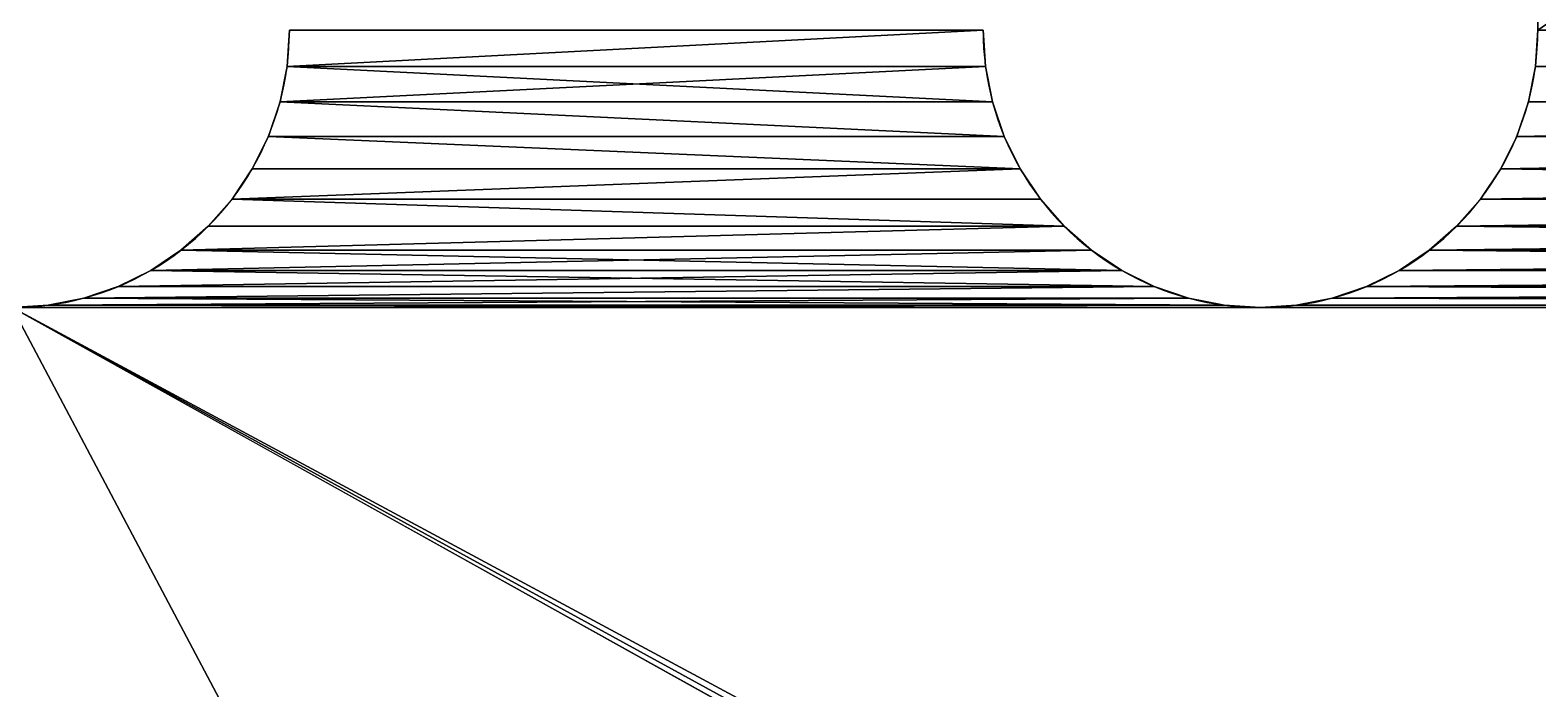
# Model space of a CAD drawing. Header units: millimetres. Extents: x 0 to 500, y 0 to 500.
# Drawn here: x 394.26 to 416, y 472.5 to 482 of the extents above; entities that cross this region are included whole.
import ezdxf

# ---------------------------------------------------------------- set-up
doc = ezdxf.new("R2010")
doc.units = ezdxf.units.MM
doc.layers.get('0').update_dxf_attribs({"true_color": 0xffffff})
doc.layers.add('Layer 0', color=7, linetype='Continuous', true_color=0xffffff)

# ---------------------------------------------------------------- blocks, each defined once
blk = doc.blocks.new('Piece_C.dxf')
for p, q in [((18.522, 103.966), (18.522, 103.966, 18)), ((19.035, 103.864), (19.035, 103.864, 18)), ((19.531, 103.696), (19.531, 103.696, 18)), ((20, 103.464), (20, 103.464, 18)), ((20.435, 103.173), (20.435, 103.173, 18)), ((20.828, 102.828), (20.828, 102.828, 18)), ((21.173, 102.435), (21.173, 102.435, 18)), ((21.464, 102), (21.464, 102, 18)), ((21.696, 101.531), (21.696, 101.531, 18)), ((21.864, 101.035), (21.864, 101.035, 18)), ((21.966, 100.522), (21.966, 100.522, 18)), ((22, 100), (22, 100, 18)), ((21.966, 99.478), (21.966, 99.478, 18)), ((21.864, 98.965), (21.864, 98.965, 18)), ((21.696, 98.469), (21.696, 98.469, 18)), ((21.464, 98), (21.464, 98, 18)), ((21.173, 97.565), (21.173, 97.565, 18)), ((20.828, 97.172), (20.828, 97.172, 18)), ((20.435, 96.827), (20.435, 96.827, 18)), ((20, 96.536), (20, 96.536, 18)), ((19.531, 96.304), (19.531, 96.304, 18)), ((19.035, 96.136), (19.035, 96.136, 18)), ((18.522, 96.034), (18.522, 96.034, 18)), ((18, 86), (18, 86, 18)), ((18.522, 85.966), (18.522, 85.966, 18)), ((19.035, 85.864), (19.035, 85.864, 18)), ((19.531, 85.696), (19.531, 85.696, 18)), ((20, 85.464), (20, 85.464, 18)), ((20.435, 85.173), (20.435, 85.173, 18)), ((20.828, 84.828), (20.828, 84.828, 18)), ((21.173, 84.435), (21.173, 84.435, 18)), ((21.464, 84), (21.464, 84, 18)), ((21.696, 83.531), (21.696, 83.531, 18)), ((21.864, 83.035), (21.864, 83.035, 18)), ((21.966, 82.522), (21.966, 82.522, 18))]:
    blk.add_line(p, q)
for centre in [(18, 100), (18, 100, 18), (18, 82), (18, 82, 18)]:
    blk.add_arc(centre, 4, 270, 90)
at = {"layer": 'Layer 0'}
for p, q in [((18, 86), (18, 96)), ((18, 86, 18), (18, 96, 18)), ((18, 96), (18, 96, 18))]:
    blk.add_line(p, q, dxfattribs=at)
mesh = blk.add_polyface()
corners = [(50.533, 141.964), (50.536, 168), (51.046, 141.861), (50.827, 167.565), (51.172, 167.172), (51.541, 141.691), (51.565, 166.827), (52.009, 141.459), (52, 166.536), (52.469, 166.304), (52.444, 141.167), (52.836, 140.821), (52.965, 166.136), (53.18, 140.426), (53.478, 166.034), (53.469, 139.991), (53.7, 139.521), (54, 166), (53.866, 139.025), (53.967, 138.511), (54, 137.989), (18, 0), (20.435, 26.827), (188, 170), (20.828, 27.172), (21.173, 27.565), (21.464, 28), (21.696, 28.469), (21.864, 28.965), (21.966, 29.478), (22, 30), (51.025, 134.134), (51.521, 134.3), (51.991, 134.531), (52.426, 134.82), (52.821, 135.164), (53.167, 135.556), (53.459, 135.991), (53.691, 136.459), (53.861, 136.954), (53.964, 137.467), (158, 166)]
mesh.append_faces([[corners[k] for k in face] for face in [(0, 1, 2), (2, 4, 5), (5, 6, 7), (7, 9, 10), (10, 9, 11), (11, 12, 13), (13, 14, 15), (15, 14, 16), (16, 17, 18), (18, 17, 19), (19, 17, 20), (21, 22, 23)]], dxfattribs={"vtx0": -1, "vtx1": -1})
mesh.append_faces([[corners[k] for k in face] for face in [(23, 30, 31), (41, 20, 17)]], dxfattribs={"vtx0": -1, "vtx1": -1, "vtx2": -1})
mesh.append_faces([[corners[k] for k in face] for face in [(2, 1, 3), (2, 3, 4), (5, 4, 6), (7, 6, 8), (7, 8, 9), (11, 9, 12), (13, 12, 14), (16, 14, 17), (23, 22, 24), (23, 24, 25), (23, 25, 26), (23, 26, 27), (23, 27, 28), (23, 28, 29), (23, 29, 30), (23, 31, 32), (23, 32, 33), (23, 33, 34), (23, 34, 35), (23, 35, 36), (23, 36, 37), (23, 37, 38), (23, 38, 39), (23, 39, 40), (23, 40, 20)]], dxfattribs={"vtx0": -1, "vtx2": -1})
mesh = blk.add_polyface()
corners = [(50.536, 168, 18), (51.046, 141.861, 18), (50.827, 167.565, 18), (51.172, 167.172, 18), (51.541, 141.691, 18), (51.565, 166.827, 18), (52.009, 141.459, 18), (52, 166.536, 18), (52.469, 166.304, 18), (52.444, 141.167, 18), (52.836, 140.821, 18), (52.965, 166.136, 18), (53.18, 140.426, 18), (53.478, 166.034, 18), (53.469, 139.991, 18), (53.7, 139.521, 18), (54, 166, 18), (53.866, 139.025, 18), (53.967, 138.511, 18), (54, 137.989, 18), (20.435, 26.827, 18), (18, 0, 18), (188, 170, 18), (20.828, 27.172, 18), (21.173, 27.565, 18), (21.464, 28, 18), (21.696, 28.469, 18), (21.864, 28.965, 18), (21.966, 29.478, 18), (22, 30, 18), (22, 82, 18), (51.025, 134.134, 18), (51.521, 134.3, 18), (51.991, 134.531, 18), (52.426, 134.82, 18), (52.821, 135.164, 18), (53.167, 135.556, 18), (53.459, 135.991, 18), (53.691, 136.459, 18), (53.861, 136.954, 18), (53.964, 137.467, 18), (158, 166, 18)]
mesh.append_faces([[corners[k] for k in face] for face in [(0, 1, 2), (2, 1, 3), (3, 4, 5), (5, 6, 7), (7, 6, 8), (8, 10, 11), (11, 12, 13), (13, 15, 16), (20, 22, 23), (23, 22, 24), (24, 22, 25), (25, 22, 26), (26, 22, 27), (27, 22, 28), (28, 22, 29), (31, 22, 32), (32, 22, 33), (33, 22, 34), (34, 22, 35), (35, 22, 36), (36, 22, 37), (37, 22, 38), (38, 22, 39), (39, 22, 40), (40, 22, 19)]], dxfattribs={"vtx0": -1, "vtx1": -1})
mesh.append_faces([[corners[k] for k in face] for face in [(29, 22, 30), (30, 22, 31), (19, 41, 16)]], dxfattribs={"vtx0": -1, "vtx1": -1, "vtx2": -1})
mesh.append_faces([[corners[k] for k in face] for face in [(3, 1, 4), (5, 4, 6), (8, 6, 9), (8, 9, 10), (11, 10, 12), (13, 12, 14), (13, 14, 15), (16, 15, 17), (16, 17, 18), (16, 18, 19), (20, 21, 22)]], dxfattribs={"vtx0": -1, "vtx2": -1})
mesh = blk.add_polyface()
corners = [(188, 170), (18, 0, 18), (18, 0), (188, 170, 18)]
mesh.append_faces([[corners[k] for k in face] for face in [(0, 1, 2), (1, 0, 3)]], dxfattribs={"vtx0": -1})
mesh = blk.add_polyface()
corners = [(21.464, 98, 18), (21.696, 83.531, 18), (21.696, 98.469, 18), (21.864, 83.035, 18), (21.864, 98.965, 18), (21.966, 82.522, 18), (21.966, 99.478, 18), (22, 100, 18), (18, 104, 18), (0, 130, 18), (0, 104, 18), (18, 130, 18), (18.522, 103.966, 18), (18.522, 130.034, 18), (19.035, 130.136, 18), (19.035, 103.864, 18), (19.531, 103.696, 18), (19.531, 130.304, 18), (20, 103.464, 18), (20, 130.536, 18), (20.435, 103.173, 18), (20.435, 130.827, 18), (20.828, 102.828, 18), (20.828, 131.172, 18), (21.173, 102.435, 18), (21.173, 131.565, 18), (21.464, 102, 18), (21.464, 132, 18), (21.696, 101.531, 18), (21.696, 132.469, 18), (21.864, 101.035, 18), (21.864, 132.965, 18), (21.966, 133.478, 18), (21.966, 100.522, 18), (22, 134, 18), (22, 82, 18), (51.025, 134.134, 18), (50.511, 134.033, 18), (49.989, 134, 18), (49.467, 134.036, 18), (48.954, 134.139, 18), (48.459, 134.309, 18), (47.991, 134.541, 18), (47.556, 134.833, 18)]
mesh.append_faces([[corners[k] for k in face] for face in [(8, 9, 10)]], dxfattribs={"vtx0": -1})
mesh.append_faces([[corners[k] for k in face] for face in [(0, 1, 2), (2, 3, 4), (4, 5, 6), (6, 5, 7), (9, 8, 11), (11, 12, 13), (13, 12, 14), (14, 16, 17), (17, 18, 19), (19, 20, 21), (21, 22, 23), (23, 24, 25), (25, 26, 27), (27, 28, 29), (29, 30, 31), (31, 30, 32), (32, 7, 34)]], dxfattribs={"vtx0": -1, "vtx1": -1})
mesh.append_faces([[corners[k] for k in face] for face in [(34, 7, 35), (35, 38, 34)]], dxfattribs={"vtx0": -1, "vtx1": -1, "vtx2": -1})
mesh.append_faces([[corners[k] for k in face] for face in [(11, 8, 12), (14, 12, 15), (14, 15, 16), (17, 16, 18), (19, 18, 20), (21, 20, 22), (23, 22, 24), (25, 24, 26), (27, 26, 28), (29, 28, 30), (32, 30, 33), (32, 33, 7), (35, 36, 37), (35, 37, 38), (34, 38, 39), (34, 39, 40), (34, 40, 41), (34, 41, 42), (34, 42, 43)]], dxfattribs={"vtx0": -1, "vtx2": -1})
mesh = blk.add_polyface()
corners = [(18, 130), (0, 104), (0, 130), (18, 104), (18.522, 130.034), (18.522, 103.966), (19.035, 130.136), (19.035, 103.864), (19.531, 103.696), (19.531, 130.304), (20, 103.464), (20, 130.536), (20.435, 130.827), (20.435, 103.173), (20.828, 102.828), (20.828, 131.172), (21.173, 131.565), (21.173, 102.435), (21.464, 132), (21.464, 102), (21.696, 101.531), (21.696, 132.469), (21.864, 132.965), (21.864, 101.035), (21.966, 133.478), (21.966, 100.522), (22, 100), (22, 134), (22, 82), (51.025, 134.134), (22, 30), (50.511, 134.033), (49.989, 134), (49.467, 134.036), (48.954, 134.139), (48.459, 134.309), (47.991, 134.541), (21.173, 84.435), (21.173, 97.565), (21.464, 98), (21.464, 84), (21.696, 98.469), (21.864, 83.035), (21.864, 98.965), (21.966, 99.478), (21.966, 82.522)]
mesh.append_faces([[corners[k] for k in face] for face in [(0, 1, 2)]], dxfattribs={"vtx0": -1})
mesh.append_faces([[corners[k] for k in face] for face in [(1, 0, 3), (3, 4, 5), (5, 6, 7), (7, 6, 8), (8, 9, 10), (10, 12, 13), (13, 12, 14), (14, 16, 17), (17, 18, 19), (19, 18, 20), (20, 22, 23), (23, 24, 25), (25, 24, 26), (29, 30, 31), (31, 30, 32), (32, 27, 33), (33, 27, 34), (34, 27, 35), (35, 27, 36)]], dxfattribs={"vtx0": -1, "vtx1": -1})
mesh.append_faces([[corners[k] for k in face] for face in [(26, 27, 28), (32, 30, 27)]], dxfattribs={"vtx0": -1, "vtx1": -1, "vtx2": -1})
mesh.append_faces([[corners[k] for k in face] for face in [(3, 0, 4), (5, 4, 6), (8, 6, 9), (10, 9, 11), (10, 11, 12), (14, 12, 15), (14, 15, 16), (17, 16, 18), (20, 18, 21), (20, 21, 22), (23, 22, 24), (26, 24, 27), (37, 38, 39), (40, 39, 41), (42, 41, 43), (42, 43, 44), (45, 44, 26)]], dxfattribs={"vtx0": -1, "vtx2": -1})
mesh = blk.add_polyface()
corners = [(18, 78), (0, 52), (0, 78), (18, 52), (18.522, 78.034), (18.522, 51.966), (19.035, 78.136), (19.035, 51.864), (19.531, 78.304), (19.531, 51.696), (20, 78.536), (20, 51.464), (20.435, 78.827), (20.435, 51.173), (20.828, 79.172), (20.828, 50.828), (21.173, 79.565), (21.173, 50.435), (21.464, 80), (21.696, 49.531), (21.696, 80.469), (21.864, 80.965), (21.864, 49.035), (21.966, 81.478), (21.966, 48.522), (22, 82), (22, 134), (22, 30), (18, 96), (18.522, 85.966), (18, 86), (18.522, 96.034), (19.035, 96.136), (19.035, 85.864), (19.531, 96.304), (19.531, 85.696), (20, 96.536), (20, 85.464), (20.435, 85.173), (20.435, 96.827), (20.828, 97.172), (20.828, 84.828), (21.173, 84.435), (21.173, 97.565), (21.464, 98), (21.464, 84), (21.696, 98.469), (21.696, 83.531), (21.864, 83.035), (21.966, 99.478), (21.966, 82.522), (22, 100)]
mesh.append_faces([[corners[k] for k in face] for face in [(0, 1, 2), (28, 29, 30)]], dxfattribs={"vtx0": -1})
mesh.append_faces([[corners[k] for k in face] for face in [(1, 0, 3), (3, 4, 5), (5, 6, 7), (7, 8, 9), (9, 10, 11), (11, 12, 13), (29, 32, 33), (33, 34, 35), (35, 36, 37), (37, 36, 38), (38, 40, 41), (41, 40, 42), (42, 44, 45), (45, 46, 47), (47, 46, 48), (48, 49, 50), (50, 51, 25)]], dxfattribs={"vtx0": -1, "vtx1": -1})
mesh.append_faces([[corners[k] for k in face] for face in [(25, 26, 27)]], dxfattribs={"vtx0": -1, "vtx1": -1, "vtx2": -1})
mesh.append_faces([[corners[k] for k in face] for face in [(3, 0, 4), (5, 4, 6), (7, 6, 8), (9, 8, 10), (11, 10, 12), (13, 12, 14), (15, 14, 16), (17, 16, 18), (19, 18, 20), (19, 20, 21), (22, 21, 23), (24, 23, 25), (29, 28, 31), (29, 31, 32), (33, 32, 34), (35, 34, 36), (38, 36, 39), (38, 39, 40), (42, 40, 43)]], dxfattribs={"vtx0": -1, "vtx2": -1})
mesh = blk.add_polyface()
corners = [(18.522, 103.966, 18), (18, 104), (18.522, 103.966), (18, 104, 18)]
mesh.append_faces([[corners[k] for k in face] for face in [(0, 1, 2), (1, 0, 3)]], dxfattribs={"vtx0": -1})
mesh = blk.add_polyface()
corners = [(19.035, 103.864, 18), (18.522, 103.966), (19.035, 103.864), (18.522, 103.966, 18)]
mesh.append_faces([[corners[k] for k in face] for face in [(0, 1, 2), (1, 0, 3)]], dxfattribs={"vtx0": -1})
mesh = blk.add_polyface()
corners = [(19.531, 103.696, 18), (19.035, 103.864), (19.531, 103.696), (19.035, 103.864, 18)]
mesh.append_faces([[corners[k] for k in face] for face in [(0, 1, 2), (1, 0, 3)]], dxfattribs={"vtx0": -1})
mesh = blk.add_polyface()
corners = [(20, 103.464, 18), (19.531, 103.696), (20, 103.464), (19.531, 103.696, 18)]
mesh.append_faces([[corners[k] for k in face] for face in [(0, 1, 2), (1, 0, 3)]], dxfattribs={"vtx0": -1})
mesh = blk.add_polyface()
corners = [(20.435, 103.173, 18), (20, 103.464), (20.435, 103.173), (20, 103.464, 18)]
mesh.append_faces([[corners[k] for k in face] for face in [(0, 1, 2), (1, 0, 3)]], dxfattribs={"vtx0": -1})
mesh = blk.add_polyface()
corners = [(20.828, 102.828, 18), (20.435, 103.173), (20.828, 102.828), (20.435, 103.173, 18)]
mesh.append_faces([[corners[k] for k in face] for face in [(0, 1, 2), (1, 0, 3)]], dxfattribs={"vtx0": -1})
mesh = blk.add_polyface()
corners = [(20.828, 102.828, 18), (21.173, 102.435), (21.173, 102.435, 18), (20.828, 102.828)]
mesh.append_faces([[corners[k] for k in face] for face in [(0, 1, 2), (1, 0, 3)]], dxfattribs={"vtx0": -1})
mesh = blk.add_polyface()
corners = [(21.173, 102.435, 18), (21.464, 102), (21.464, 102, 18), (21.173, 102.435)]
mesh.append_faces([[corners[k] for k in face] for face in [(0, 1, 2), (1, 0, 3)]], dxfattribs={"vtx0": -1})
mesh = blk.add_polyface()
corners = [(21.464, 102, 18), (21.696, 101.531), (21.696, 101.531, 18), (21.464, 102)]
mesh.append_faces([[corners[k] for k in face] for face in [(0, 1, 2), (1, 0, 3)]], dxfattribs={"vtx0": -1})
mesh = blk.add_polyface()
corners = [(21.696, 101.531, 18), (21.864, 101.035), (21.864, 101.035, 18), (21.696, 101.531)]
mesh.append_faces([[corners[k] for k in face] for face in [(0, 1, 2), (1, 0, 3)]], dxfattribs={"vtx0": -1})
mesh = blk.add_polyface()
corners = [(21.864, 101.035, 18), (21.966, 100.522), (21.966, 100.522, 18), (21.864, 101.035)]
mesh.append_faces([[corners[k] for k in face] for face in [(0, 1, 2), (1, 0, 3)]], dxfattribs={"vtx0": -1})
mesh = blk.add_polyface()
corners = [(21.966, 100.522, 18), (22, 100), (22, 100, 18), (21.966, 100.522)]
mesh.append_faces([[corners[k] for k in face] for face in [(0, 1, 2), (1, 0, 3)]], dxfattribs={"vtx0": -1})
mesh = blk.add_polyface()
corners = [(18.522, 85.966, 18), (18, 96, 18), (18, 86, 18), (18.522, 96.034, 18), (19.035, 85.864, 18), (19.035, 96.136, 18), (19.531, 96.304, 18), (19.531, 85.696, 18), (20, 96.536, 18), (20, 85.464, 18), (20.435, 85.173, 18), (20.435, 96.827, 18), (20.828, 97.172, 18), (20.828, 84.828, 18), (21.173, 84.435, 18), (21.173, 97.565, 18), (21.464, 84, 18), (21.464, 98, 18), (21.696, 83.531, 18), (21.696, 98.469, 18), (21.864, 83.035, 18), (21.864, 98.965, 18), (21.966, 82.522, 18), (22, 100, 18), (22, 82, 18), (18, 52, 18), (0, 78, 18), (0, 52, 18), (18, 78, 18), (18.522, 51.966, 18), (18.522, 78.034, 18), (19.035, 51.864, 18), (19.035, 78.136, 18), (19.531, 78.304, 18), (19.531, 51.696, 18), (20, 51.464, 18), (20, 78.536, 18), (20.435, 51.173, 18), (20.435, 78.827, 18), (20.828, 79.172, 18), (21.173, 50.435, 18), (21.173, 79.565, 18), (21.464, 50, 18), (21.464, 80, 18), (21.696, 49.531, 18), (21.696, 80.469, 18), (21.864, 80.965, 18), (21.864, 49.035, 18), (21.966, 81.478, 18), (21.966, 48.522, 18)]
mesh.append_faces([[corners[k] for k in face] for face in [(0, 1, 2), (25, 26, 27)]], dxfattribs={"vtx0": -1})
mesh.append_faces([[corners[k] for k in face] for face in [(1, 0, 3), (3, 4, 5), (5, 4, 6), (6, 7, 8), (8, 10, 11), (11, 10, 12), (12, 14, 15), (15, 16, 17), (26, 25, 28), (28, 29, 30), (30, 31, 32), (32, 31, 33), (33, 35, 36), (36, 37, 38), (38, 37, 39), (39, 40, 41), (41, 42, 43), (43, 44, 45), (45, 44, 46), (46, 47, 48), (48, 49, 24)]], dxfattribs={"vtx0": -1, "vtx1": -1})
mesh.append_faces([[corners[k] for k in face] for face in [(3, 0, 4), (6, 4, 7), (8, 7, 9), (8, 9, 10), (12, 10, 13), (12, 13, 14), (15, 14, 16), (17, 16, 18), (19, 18, 20), (21, 20, 22), (23, 22, 24), (28, 25, 29), (30, 29, 31), (33, 31, 34), (33, 34, 35), (36, 35, 37)]], dxfattribs={"vtx0": -1, "vtx2": -1})
mesh = blk.add_polyface()
corners = [(22, 100, 18), (21.966, 99.478), (21.966, 99.478, 18), (22, 100)]
mesh.append_faces([[corners[k] for k in face] for face in [(0, 1, 2), (1, 0, 3)]], dxfattribs={"vtx0": -1})
mesh = blk.add_polyface()
corners = [(21.966, 99.478, 18), (21.864, 98.965), (21.864, 98.965, 18), (21.966, 99.478)]
mesh.append_faces([[corners[k] for k in face] for face in [(0, 1, 2), (1, 0, 3)]], dxfattribs={"vtx0": -1})
mesh = blk.add_polyface()
corners = [(21.864, 98.965, 18), (21.696, 98.469), (21.696, 98.469, 18), (21.864, 98.965)]
mesh.append_faces([[corners[k] for k in face] for face in [(0, 1, 2), (1, 0, 3)]], dxfattribs={"vtx0": -1})
mesh = blk.add_polyface()
corners = [(21.696, 98.469, 18), (21.464, 98), (21.464, 98, 18), (21.696, 98.469)]
mesh.append_faces([[corners[k] for k in face] for face in [(0, 1, 2), (1, 0, 3)]], dxfattribs={"vtx0": -1})
mesh = blk.add_polyface()
corners = [(21.464, 98, 18), (21.173, 97.565), (21.173, 97.565, 18), (21.464, 98)]
mesh.append_faces([[corners[k] for k in face] for face in [(0, 1, 2), (1, 0, 3)]], dxfattribs={"vtx0": -1})
mesh = blk.add_polyface()
corners = [(21.173, 97.565, 18), (20.828, 97.172), (20.828, 97.172, 18), (21.173, 97.565)]
mesh.append_faces([[corners[k] for k in face] for face in [(0, 1, 2), (1, 0, 3)]], dxfattribs={"vtx0": -1})
mesh = blk.add_polyface()
corners = [(20.435, 96.827, 18), (20.828, 97.172), (20.435, 96.827), (20.828, 97.172, 18)]
mesh.append_faces([[corners[k] for k in face] for face in [(0, 1, 2), (1, 0, 3)]], dxfattribs={"vtx0": -1})
mesh = blk.add_polyface()
corners = [(20, 96.536, 18), (20.435, 96.827), (20, 96.536), (20.435, 96.827, 18)]
mesh.append_faces([[corners[k] for k in face] for face in [(0, 1, 2), (1, 0, 3)]], dxfattribs={"vtx0": -1})
mesh = blk.add_polyface()
corners = [(19.531, 96.304, 18), (20, 96.536), (19.531, 96.304), (20, 96.536, 18)]
mesh.append_faces([[corners[k] for k in face] for face in [(0, 1, 2), (1, 0, 3)]], dxfattribs={"vtx0": -1})
mesh = blk.add_polyface()
corners = [(19.035, 96.136, 18), (19.531, 96.304), (19.035, 96.136), (19.531, 96.304, 18)]
mesh.append_faces([[corners[k] for k in face] for face in [(0, 1, 2), (1, 0, 3)]], dxfattribs={"vtx0": -1})
mesh = blk.add_polyface()
corners = [(18.522, 96.034, 18), (19.035, 96.136), (18.522, 96.034), (19.035, 96.136, 18)]
mesh.append_faces([[corners[k] for k in face] for face in [(0, 1, 2), (1, 0, 3)]], dxfattribs={"vtx0": -1})
mesh = blk.add_polyface()
corners = [(18, 96, 18), (18.522, 96.034), (18, 96), (18.522, 96.034, 18)]
mesh.append_faces([[corners[k] for k in face] for face in [(0, 1, 2), (1, 0, 3)]], dxfattribs={"vtx0": -1})
mesh = blk.add_polyface()
corners = [(18, 96, 18), (18, 86), (18, 86, 18), (18, 96)]
mesh.append_faces([[corners[k] for k in face] for face in [(0, 1, 2), (1, 0, 3)]], dxfattribs={"vtx0": -1})
mesh = blk.add_polyface()
corners = [(18.522, 85.966, 18), (18, 86), (18.522, 85.966), (18, 86, 18)]
mesh.append_faces([[corners[k] for k in face] for face in [(0, 1, 2), (1, 0, 3)]], dxfattribs={"vtx0": -1})
mesh = blk.add_polyface()
corners = [(19.035, 85.864, 18), (18.522, 85.966), (19.035, 85.864), (18.522, 85.966, 18)]
mesh.append_faces([[corners[k] for k in face] for face in [(0, 1, 2), (1, 0, 3)]], dxfattribs={"vtx0": -1})
mesh = blk.add_polyface()
corners = [(19.531, 85.696, 18), (19.035, 85.864), (19.531, 85.696), (19.035, 85.864, 18)]
mesh.append_faces([[corners[k] for k in face] for face in [(0, 1, 2), (1, 0, 3)]], dxfattribs={"vtx0": -1})
mesh = blk.add_polyface()
corners = [(20, 85.464, 18), (19.531, 85.696), (20, 85.464), (19.531, 85.696, 18)]
mesh.append_faces([[corners[k] for k in face] for face in [(0, 1, 2), (1, 0, 3)]], dxfattribs={"vtx0": -1})
mesh = blk.add_polyface()
corners = [(20.435, 85.173, 18), (20, 85.464), (20.435, 85.173), (20, 85.464, 18)]
mesh.append_faces([[corners[k] for k in face] for face in [(0, 1, 2), (1, 0, 3)]], dxfattribs={"vtx0": -1})
mesh = blk.add_polyface()
corners = [(20.828, 84.828, 18), (20.435, 85.173), (20.828, 84.828), (20.435, 85.173, 18)]
mesh.append_faces([[corners[k] for k in face] for face in [(0, 1, 2), (1, 0, 3)]], dxfattribs={"vtx0": -1})
mesh = blk.add_polyface()
corners = [(20.828, 84.828, 18), (21.173, 84.435), (21.173, 84.435, 18), (20.828, 84.828)]
mesh.append_faces([[corners[k] for k in face] for face in [(0, 1, 2), (1, 0, 3)]], dxfattribs={"vtx0": -1})
mesh = blk.add_polyface()
corners = [(21.173, 84.435, 18), (21.464, 84), (21.464, 84, 18), (21.173, 84.435)]
mesh.append_faces([[corners[k] for k in face] for face in [(0, 1, 2), (1, 0, 3)]], dxfattribs={"vtx0": -1})
mesh = blk.add_polyface()
corners = [(21.464, 84, 18), (21.696, 83.531), (21.696, 83.531, 18), (21.464, 84)]
mesh.append_faces([[corners[k] for k in face] for face in [(0, 1, 2), (1, 0, 3)]], dxfattribs={"vtx0": -1})
mesh = blk.add_polyface()
corners = [(21.696, 83.531, 18), (21.864, 83.035), (21.864, 83.035, 18), (21.696, 83.531)]
mesh.append_faces([[corners[k] for k in face] for face in [(0, 1, 2), (1, 0, 3)]], dxfattribs={"vtx0": -1})
mesh = blk.add_polyface()
corners = [(21.864, 83.035, 18), (21.966, 82.522), (21.966, 82.522, 18), (21.864, 83.035)]
mesh.append_faces([[corners[k] for k in face] for face in [(0, 1, 2), (1, 0, 3)]], dxfattribs={"vtx0": -1})
mesh = blk.add_polyface()
corners = [(21.966, 82.522, 18), (22, 82), (22, 82, 18), (21.966, 82.522)]
mesh.append_faces([[corners[k] for k in face] for face in [(0, 1, 2), (1, 0, 3)]], dxfattribs={"vtx0": -1})
blk = doc.blocks.new('Component#3')
at = {"extrusion": (0, 0, -1), "zscale": -1, "rotation": 90.00000000002292}
blk.add_blockref('Piece_C.dxf', (-312, 0), dxfattribs=at)

msp = doc.modelspace()

# ---------------------------------------------------------------- block references
at = {"extrusion": (0, 0, -1), "zscale": -1, "rotation": 180}
msp.add_blockref('Component#3', (0, 500, -82), dxfattribs=at)

doc.saveas('drawing.dxf')
